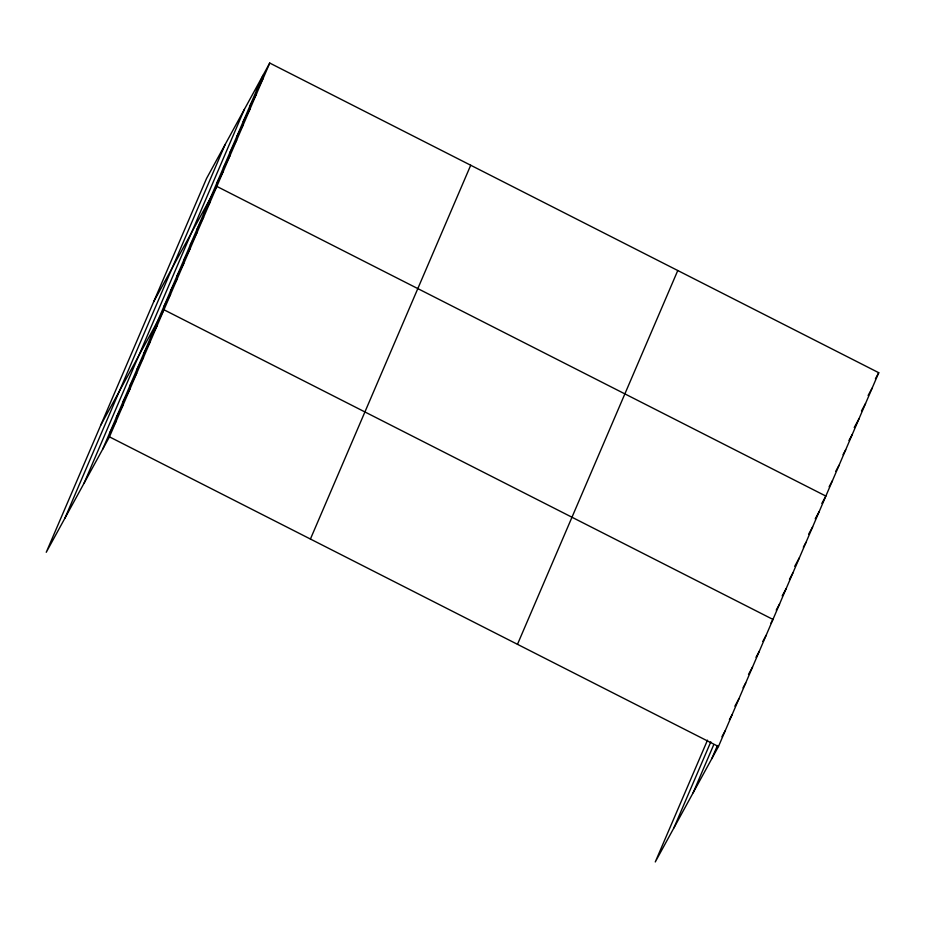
<?xml version="1.0" encoding="UTF-8"?>
<svg xmlns="http://www.w3.org/2000/svg" width="925" height="925" viewBox="0 0 925 925"><rect width="100%" height="100%" fill="white"/><g stroke="black" fill="none" stroke-linecap="round" stroke-linejoin="round"><path stroke-width="1.39" d="M64.9 518.22L225.191 144.427M84.106 483.127L244.397 109.335M102.756 449.076L263.047 75.272M269.73 63.05L206.541 178.479L46.25 552.283L109.451 436.854L269.73 63.05L878.75 372.717L718.459 746.521L655.27 861.95L707.498 740.15M310.418 539.044L470.709 165.24M517.48 644.332L677.771 270.528M673.909 827.887L710.816 741.838M693.126 792.794L713.557 745.134M711.764 758.743L717.442 745.504M256.433 90.696L263.128 78.475M249.819 106.109L256.514 93.899M243.206 121.533L249.9 109.312M236.592 136.958L243.287 124.736M229.99 152.371L236.673 140.149M223.376 167.795L230.059 155.573M216.762 183.208L223.445 170.986M153.642 301.839L216.843 186.411L825.852 496.078L821.839 503.408M203.535 214.045L210.229 201.823M196.921 229.469L203.616 217.248M190.307 244.882L197.002 232.661M183.705 260.307L190.388 248.085M177.091 275.719L183.774 263.498M170.477 291.144L177.172 278.922M163.864 306.568L170.558 294.347M100.744 425.188L163.945 309.759L772.953 619.426L770.953 623.092M150.44 337.868L157.134 325.646M143.629 353.755L150.324 341.533M136.819 369.642L143.502 357.42M130.009 385.528L136.692 373.307M123.187 401.415L129.882 389.194M116.377 417.302L123.071 405.081M109.566 433.189L116.261 420.967M875.408 378.834L878.75 372.717M868.124 395.472L872.136 388.142M861.51 410.897L865.522 403.554M854.226 427.535L858.909 418.979M848.953 440.508L852.307 434.392M843.01 454.707L845.693 449.816M835.737 471.345L839.079 465.24M829.124 486.77L832.465 480.653M815.226 518.821L819.238 511.49M808.612 534.245L812.636 526.915M803.339 547.218L806.022 542.327M794.725 566.308L799.408 557.752M789.453 579.281L792.794 573.165M782.168 595.92L786.181 588.589M776.225 610.118L779.567 604.002M762.801 641.418L766.143 635.313M755.991 657.305L759.332 651.2M748.51 674.418L752.522 667.087M743.029 687.865L745.712 682.974M734.878 706.191L738.902 698.861M729.409 719.627L732.08 714.747M721.928 736.739L725.269 730.634M109.451 436.854L718.459 746.521"/></g></svg>
